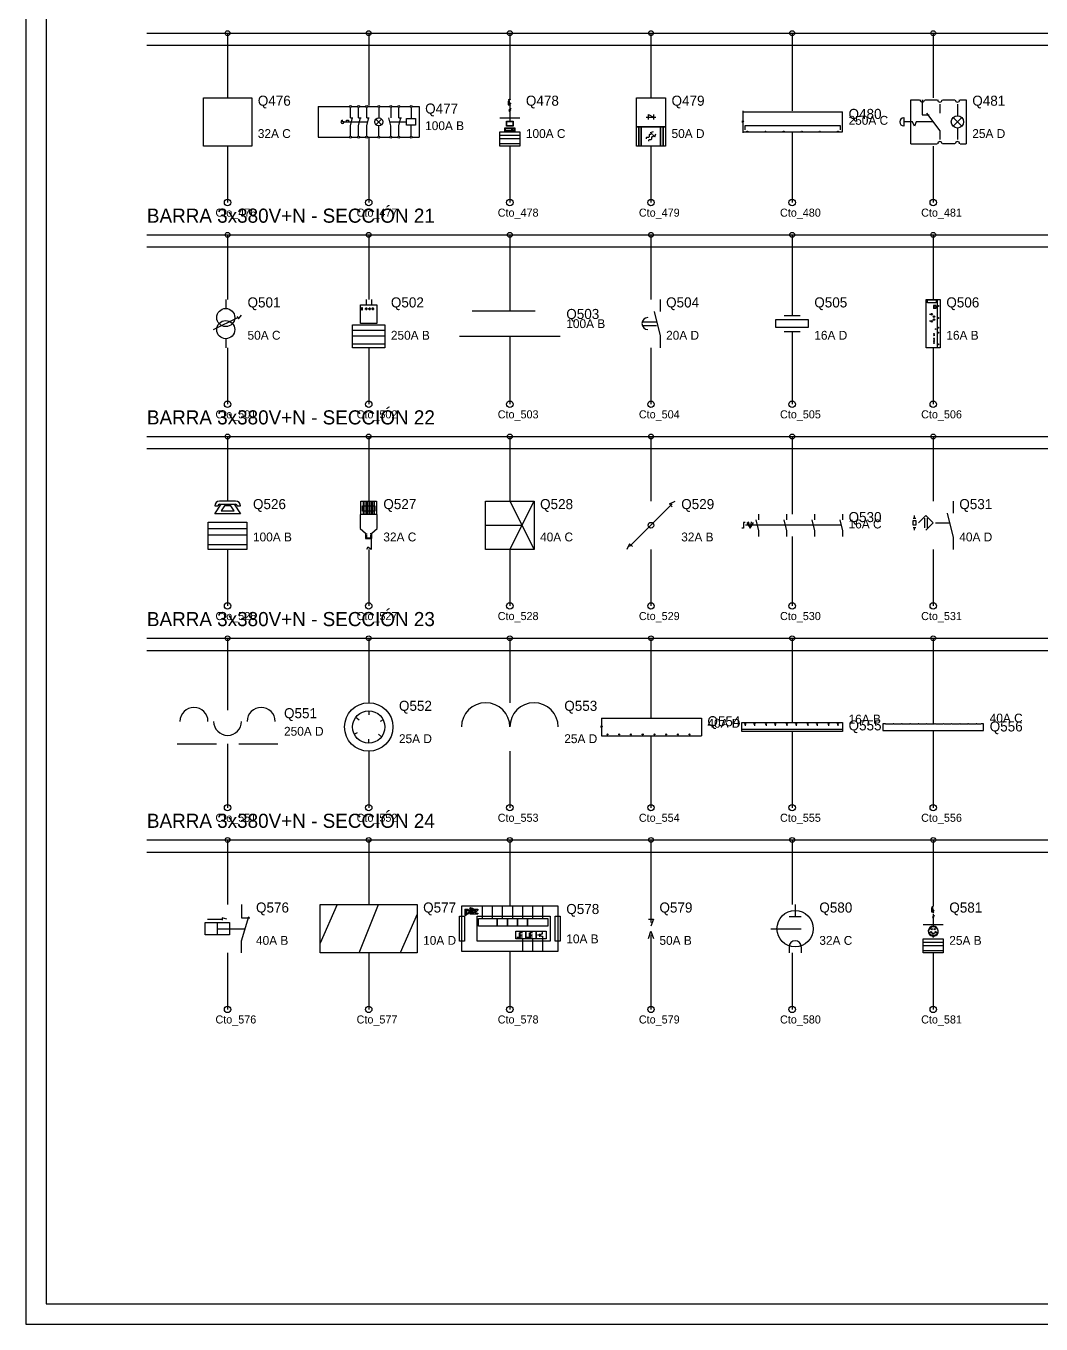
# Model space of a CAD drawing. Header units: metres. Extents: x 2 to 99, y 2 to 133.
# Drawn here: x 2 to 27.17, y 2 to 34.18 of the extents above; entities that cross this region are included whole.
import ezdxf

# ---------------------------------------------------------------- set-up
doc = ezdxf.new("R2010")
doc.units = ezdxf.units.M
for name, color, linetype in [('BARRAS_BUSBAR', 7, 'Continuous'), ('COMPONENTES', 7, 'Continuous'), ('FORMATO_LAMINA', 7, 'Continuous'), ('LINEAS_FUERZA', 7, 'Continuous'), ('TEXTOS_CIRCUITO', 7, 'Continuous')]:
    doc.layers.add(name, color=color, linetype=linetype)

msp = doc.modelspace()

# ---------------------------------------------------------------- linework, layer by layer
at = {"layer": 'BARRAS_BUSBAR'}
for p, q in [((5, 34), (96, 34)), ((5, 33.7), (96, 33.7)), ((5, 29), (96, 29)), ((5, 28.7), (96, 28.7)), ((5, 24), (96, 24)), ((5, 23.7), (96, 23.7)), ((5, 19), (96, 19)), ((5, 18.7), (96, 18.7)), ((5, 14), (96, 14)), ((5, 13.7), (96, 13.7))]:
    msp.add_line(p, q, dxfattribs=at)
at = {"layer": 'COMPONENTES'}
for p, q in [((9.25, 32.18), (9.25, 31.42)), ((9.25, 32.18), (10.02, 32.18)), ((10.08, 32.18), (10.22, 32.18)), ((10.28, 32.18), (10.42, 32.18)), ((10.48, 32.18), (10.72, 32.18)), ((10.78, 32.18), (11.02, 32.18)), ((11.08, 32.18), (11.22, 32.18)), ((11.28, 32.18), (11.52, 32.18)), ((11.58, 32.18), (11.75, 32.18)), ((11.75, 32.18), (11.75, 31.42)), ((13.988, 32.317), (13.959, 32.317)), ((13.959, 32.317), (13.959, 32.222)), ((13.959, 32.255), (14.017, 32.255)), ((13.959, 32.222), (14.017, 32.222)), ((14.008, 32.367), (13.992, 32.35)), ((13.992, 32.367), (14.008, 32.35)), ((14, 32.4), (14, 32.359)), ((14, 32.263), (14.017, 32.263)), ((14, 32.247), (14.017, 32.247)), ((14, 32.243), (14, 32.234)), ((14, 32.21), (14, 32.193)), ((14, 32.193), (14, 31.945)), ((14.017, 32.263), (14.017, 32.247)), ((23.944, 31.255), (23.944, 32.345)), ((23.944, 32.345), (24.162, 32.345)), ((24.293, 32.345), (24.598, 32.345)), ((24.664, 32.236), (24.664, 32.018)), ((24.729, 32.345), (25.035, 32.345)), ((25.1, 32.236), (25.1, 31.953)), ((25.165, 32.345), (25.318, 32.345)), ((25.318, 32.345), (25.318, 31.255)), ((10.05, 31.9), (10.05, 32.15)), ((10.05, 31.9), (10.11, 31.9)), ((10.25, 31.9), (10.25, 32.15)), ((10.25, 31.9), (10.31, 31.9)), ((10.45, 31.9), (10.45, 32.15)), ((10.45, 31.9), (10.51, 31.9)), ((10.82, 31.87), (10.68, 31.73)), ((10.68, 31.87), (10.82, 31.73)), ((10.75, 32.15), (10.75, 31.91)), ((11.05, 32.15), (11.05, 31.9)), ((11.25, 31.9), (11.25, 32.15)), ((11.25, 31.9), (11.31, 31.9)), ((11.55, 32.15), (11.55, 31.89)), ((13.752, 31.903), (14.248, 31.903)), ((14.021, 32.127), (13.979, 32.086)), ((14.021, 32.102), (13.979, 32.061)), ((14, 31.945), (14, 31.821)), ((17.38, 31.92), (17.62, 31.92)), ((17.56, 31.98), (17.56, 31.86)), ((19.778, 32.05), (22.25, 32.05)), ((22.25, 31.556), (22.25, 32.05)), ((23.769, 31.909), (23.769, 31.691)), ((24.991, 31.909), (25.209, 31.691)), ((24.991, 31.691), (25.209, 31.909)), ((9.85, 31.8), (10.47, 31.8)), ((10.75, 31.45), (10.75, 31.69)), ((11.03, 31.8), (11.44, 31.8)), ((11.55, 31.45), (11.55, 31.72)), ((19.778, 31.556), (19.874, 31.556)), ((19.907, 31.556), (20.323, 31.556)), ((20.357, 31.556), (20.772, 31.556)), ((20.806, 31.556), (21.222, 31.556)), ((21.256, 31.556), (21.671, 31.556)), ((21.705, 31.556), (22.121, 31.556)), ((22.154, 31.556), (22.25, 31.556)), ((25.1, 31.647), (25.1, 31.364)), ((9.25, 31.42), (10.02, 31.42)), ((10.08, 31.42), (10.22, 31.42)), ((10.28, 31.42), (10.42, 31.42)), ((10.48, 31.42), (10.72, 31.42)), ((10.78, 31.42), (11.02, 31.42)), ((11.08, 31.42), (11.22, 31.42)), ((11.28, 31.42), (11.52, 31.42)), ((11.58, 31.42), (11.75, 31.42)), ((13.752, 31.469), (14.248, 31.469)), ((13.752, 31.386), (14.248, 31.386)), ((13.752, 31.262), (14.248, 31.262)), ((23.944, 31.255), (24.598, 31.255)), ((25.035, 31.255), (24.729, 31.255)), ((25.165, 31.255), (25.318, 31.255)), ((6.955, 27.4), (6.955, 27.175)), ((10.433, 27.4), (10.433, 27.267)), ((10.567, 27.4), (10.567, 27.267)), ((17.725, 27.4), (17.725, 27.1)), ((21, 27.4), (21, 27)), ((24.597, 27.4), (24.597, 26.2)), ((10.407, 27.167), (10.473, 27.167)), ((10.42, 27.147), (10.46, 27.187)), ((10.42, 27.187), (10.46, 27.147)), ((10.44, 27.2), (10.44, 27.133)), ((10.487, 27.167), (10.553, 27.167)), ((10.5, 27.147), (10.54, 27.187)), ((10.5, 27.187), (10.54, 27.147)), ((10.52, 27.2), (10.52, 27.133)), ((10.567, 27.167), (10.633, 27.167)), ((10.58, 27.187), (10.62, 27.147)), ((10.62, 27.187), (10.58, 27.147)), ((10.6, 27.2), (10.6, 27.133)), ((13.062, 27.113), (14.625, 27.113)), ((24.403, 27.032), (24.461, 27.032)), ((24.562, 27.249), (24.504, 27.249)), ((24.504, 27.249), (24.504, 27.172)), ((24.562, 27.172), (24.504, 27.172)), ((24.512, 27.241), (24.554, 27.241)), ((24.512, 27.241), (24.512, 27.179)), ((24.554, 27.179), (24.512, 27.179)), ((24.554, 27.226), (24.554, 27.241)), ((24.574, 27.226), (24.554, 27.226)), ((24.554, 27.183), (24.554, 27.199)), ((24.574, 27.199), (24.554, 27.199)), ((24.562, 27.249), (24.562, 27.234)), ((24.581, 27.234), (24.562, 27.234)), ((24.562, 27.191), (24.581, 27.191)), ((24.562, 27.172), (24.562, 27.187)), ((24.574, 27.199), (24.574, 27.226)), ((24.581, 27.234), (24.581, 27.191)), ((6.655, 26.65), (7.255, 26.95)), ((17.281, 26.845), (17.635, 26.845)), ((17.281, 26.755), (17.635, 26.755)), ((20.8, 27), (21.2, 27)), ((24.461, 26.858), (24.403, 26.858)), ((6.955, 26.425), (6.955, 26.2)), ((10.1, 26.633), (10.9, 26.633)), ((10.1, 26.5), (10.9, 26.5)), ((12.75, 26.488), (15.25, 26.488)), ((20.8, 26.6), (21.2, 26.6)), ((21, 26.6), (21, 26.2)), ((10.1, 26.3), (10.9, 26.3)), ((6.68, 22.08), (6.84, 22.32)), ((6.68, 22.28), (6.76, 22.28)), ((7.2, 22.4), (6.8, 22.4)), ((6.8, 22.32), (7.2, 22.32)), ((6.84, 22.32), (7.16, 22.32)), ((6.92, 22.28), (6.84, 22.16)), ((7.08, 22.28), (6.92, 22.28)), ((7.16, 22.16), (7.08, 22.28)), ((7.16, 22.32), (7.32, 22.08)), ((7.24, 22.28), (7.32, 22.28)), ((10.365, 22.4), (10.365, 22.284)), ((10.365, 22.284), (10.365, 22.071)), ((10.403, 22.4), (10.403, 22.284)), ((10.403, 22.284), (10.403, 22.071)), ((10.442, 22.4), (10.442, 22.284)), ((10.442, 22.284), (10.442, 22.071)), ((10.481, 22.4), (10.481, 22.284)), ((10.481, 22.284), (10.481, 22.071)), ((10.519, 22.4), (10.519, 22.284)), ((10.519, 22.284), (10.519, 22.071)), ((10.558, 22.4), (10.558, 22.284)), ((10.558, 22.284), (10.558, 22.071)), ((10.597, 22.4), (10.597, 22.284)), ((10.597, 22.284), (10.597, 22.071)), ((10.635, 22.4), (10.635, 22.284)), ((10.635, 22.284), (10.635, 22.071)), ((16.971, 21.271), (18.029, 22.329)), ((24.996, 22.4), (24.996, 22.1)), ((7.32, 22.08), (6.68, 22.08)), ((6.84, 22.16), (7.16, 22.16)), ((19.958, 21.731), (19.917, 21.883)), ((19.986, 21.883), (19.958, 21.731)), ((20.167, 22.078), (20.167, 21.939)), ((20.861, 22.078), (20.861, 21.939)), ((21.556, 22.078), (21.556, 21.939)), ((22.25, 22.078), (22.25, 21.939)), ((24.006, 21.98), (24.066, 21.98)), ((24.036, 21.98), (24.036, 22.04)), ((24.285, 21.98), (24.285, 21.74)), ((24.345, 21.98), (24.345, 21.74)), ((6.52, 21.72), (7.48, 21.72)), ((6.52, 21.56), (7.48, 21.56)), ((10.423, 21.587), (10.461, 21.587)), ((10.577, 21.587), (10.539, 21.587)), ((13.4, 21.8), (14.3, 21.8)), ((22.208, 21.8), (19.847, 21.8)), ((19.875, 21.869), (19.958, 21.731)), ((19.958, 21.731), (20.042, 21.869)), ((24.004, 21.742), (24.064, 21.742)), ((24.036, 21.68), (24.036, 21.74)), ((24.555, 21.86), (24.915, 21.86)), ((6.52, 21.32), (7.48, 21.32)), ((10.423, 21.548), (10.461, 21.548)), ((10.423, 21.51), (10.461, 21.51)), ((10.577, 21.548), (10.539, 21.548)), ((10.577, 21.51), (10.539, 21.51)), ((10.5, 17.2), (10.5, 17.1)), ((10.18, 17.04), (10.26, 16.98)), ((10.86, 16.98), (10.78, 16.94)), ((16.274, 17.018), (18.75, 17.018)), ((18.75, 17.018), (18.75, 16.582)), ((19.75, 16.743), (22.25, 16.743)), ((19.839, 16.869), (19.839, 16.886)), ((19.839, 16.857), (19.839, 16.829)), ((20.066, 16.869), (20.066, 16.886)), ((20.066, 16.857), (20.066, 16.829)), ((20.353, 16.869), (20.353, 16.886)), ((20.353, 16.857), (20.353, 16.829)), ((20.583, 16.869), (20.583, 16.886)), ((20.583, 16.857), (20.583, 16.829)), ((20.871, 16.869), (20.871, 16.886)), ((20.871, 16.857), (20.871, 16.829)), ((21.101, 16.869), (21.101, 16.886)), ((21.101, 16.857), (21.101, 16.829)), ((21.388, 16.869), (21.388, 16.886)), ((21.388, 16.857), (21.388, 16.829)), ((21.618, 16.869), (21.618, 16.886)), ((21.618, 16.857), (21.618, 16.829)), ((21.905, 16.869), (21.905, 16.886)), ((21.905, 16.857), (21.905, 16.829)), ((22.135, 16.869), (22.135, 16.886)), ((22.135, 16.857), (22.135, 16.829)), ((23.318, 16.882), (23.506, 16.882)), ((23.524, 16.882), (23.712, 16.882)), ((23.729, 16.882), (23.918, 16.882)), ((23.935, 16.882), (24.124, 16.882)), ((24.141, 16.882), (24.329, 16.882)), ((24.347, 16.882), (24.535, 16.882)), ((24.553, 16.882), (24.741, 16.882)), ((24.759, 16.882), (24.947, 16.882)), ((24.965, 16.882), (25.153, 16.882)), ((25.171, 16.882), (25.359, 16.882)), ((25.376, 16.882), (25.565, 16.882)), ((25.582, 16.882), (25.682, 16.882)), ((10.14, 16.62), (10.22, 16.66)), ((10.5, 16.4), (10.5, 16.5)), ((10.82, 16.56), (10.74, 16.62)), ((16.274, 16.582), (18.75, 16.582)), ((5.75, 16.383), (6.722, 16.383)), ((7.278, 16.383), (8.25, 16.383)), ((7.345, 12.4), (7.345, 12.07)), ((9.72, 12.4), (9.3, 11.44)), ((10.26, 11.2), (10.74, 12.4)), ((12.886, 12.28), (12.886, 12.136)), ((12.886, 12.28), (12.944, 12.28)), ((12.915, 12.257), (12.915, 12.136)), ((12.915, 12.257), (12.939, 12.257)), ((13.011, 12.28), (13.011, 12.165)), ((13.011, 12.28), (13.04, 12.28)), ((13.04, 12.28), (13.04, 12.165)), ((13.052, 12.308), (13.081, 12.308)), ((13.052, 12.308), (13.052, 12.165)), ((13.081, 12.308), (13.081, 12.165)), ((13.093, 12.28), (13.093, 12.257)), ((13.093, 12.28), (13.209, 12.28)), ((13.167, 12.257), (13.093, 12.188)), ((13.093, 12.257), (13.167, 12.257)), ((13.209, 12.257), (13.135, 12.188)), ((13.209, 12.28), (13.209, 12.257)), ((13.312, 12.363), (13.312, 12.05)), ((13.562, 12.363), (13.562, 12.05)), ((13.812, 12.363), (13.812, 12.05)), ((14.062, 12.363), (14.062, 12.05)), ((14.312, 12.363), (14.312, 12.05)), ((14.562, 12.363), (14.562, 12.05)), ((14.812, 12.363), (14.812, 12.05)), ((17.5, 12.4), (17.5, 11.95)), ((21.075, 12.4), (21.075, 12.1)), ((24.488, 12.317), (24.459, 12.317)), ((24.459, 12.317), (24.459, 12.222)), ((24.459, 12.255), (24.517, 12.255)), ((24.508, 12.367), (24.492, 12.35)), ((24.492, 12.367), (24.508, 12.35)), ((24.5, 12.4), (24.5, 12.359)), ((24.5, 12.263), (24.517, 12.263)), ((24.5, 12.247), (24.517, 12.247)), ((24.5, 12.243), (24.5, 12.234)), ((24.517, 12.263), (24.517, 12.247)), ((6.505, 12.04), (6.865, 12.04)), ((6.745, 11.95), (6.745, 11.65)), ((7.345, 12.07), (7.555, 12.07)), ((11.7, 12.16), (11.28, 11.2)), ((12.886, 12.136), (12.915, 12.136)), ((12.924, 12.188), (12.924, 12.165)), ((12.924, 12.188), (12.939, 12.188)), ((12.924, 12.165), (12.944, 12.165)), ((13.011, 12.165), (13.04, 12.165)), ((13.052, 12.165), (13.081, 12.165)), ((13.093, 12.188), (13.093, 12.165)), ((13.093, 12.165), (13.209, 12.165)), ((13.135, 12.188), (13.209, 12.188)), ((13.209, 12.188), (13.209, 12.165)), ((20.925, 12.1), (21.225, 12.1)), ((24.459, 12.222), (24.517, 12.222)), ((24.521, 12.127), (24.479, 12.086)), ((24.521, 12.102), (24.479, 12.061)), ((24.5, 12.21), (24.5, 12.193)), ((24.5, 12.172), (24.5, 11.924)), ((24.5, 11.924), (24.5, 11.862)), ((6.745, 11.8), (7.435, 11.8)), ((14.25, 11.713), (14.25, 11.575)), ((14.312, 11.7), (14.25, 11.7)), ((14.312, 11.638), (14.25, 11.638)), ((14.312, 11.588), (14.25, 11.588)), ((14.5, 11.713), (14.5, 11.575)), ((14.562, 11.7), (14.5, 11.7)), ((14.562, 11.638), (14.5, 11.638)), ((14.562, 11.588), (14.5, 11.588)), ((14.738, 11.638), (14.688, 11.638)), ((14.738, 11.675), (14.738, 11.6)), ((17.5, 11.65), (17.5, 11.2)), ((20.475, 11.8), (20.85, 11.8)), ((20.85, 11.8), (21.225, 11.8)), ((24.252, 11.903), (24.748, 11.903)), ((14.312, 11.55), (14.312, 11.238)), ((14.562, 11.55), (14.562, 11.238)), ((14.812, 11.55), (14.812, 11.238)), ((20.925, 11.35), (20.925, 11.2)), ((21.225, 11.35), (21.225, 11.2)), ((24.252, 11.469), (24.748, 11.469)), ((24.252, 11.386), (24.748, 11.386)), ((24.252, 11.262), (24.748, 11.262))]:
    msp.add_line(p, q, dxfattribs=at)
for points in [[(6.4, 32.4), (7.6, 32.4), (7.6, 31.2), (6.4, 31.2)], [(17.14, 32.4), (17.86, 32.4), (17.86, 31.68), (17.14, 31.68)], [(11.44, 31.88), (11.66, 31.88), (11.66, 31.72), (11.44, 31.72)], [(13.752, 31.552), (14.248, 31.552), (14.248, 31.2), (13.752, 31.2)], [(13.876, 31.655), (14.124, 31.655), (14.124, 31.572), (13.876, 31.572)], [(13.892, 31.647), (14.074, 31.647), (14.074, 31.643), (13.892, 31.643)], [(13.892, 31.634), (14.041, 31.634), (14.041, 31.581), (13.892, 31.581)], [(13.917, 31.821), (14.083, 31.821), (14.083, 31.697), (13.917, 31.697)], [(13.926, 31.812), (14.074, 31.812), (14.074, 31.705), (13.926, 31.705)], [(14.054, 31.634), (14.074, 31.634), (14.074, 31.601), (14.054, 31.601)], [(14.054, 31.585), (14.058, 31.585), (14.058, 31.581), (14.054, 31.581)], [(14.062, 31.593), (14.066, 31.593), (14.066, 31.589), (14.062, 31.589)], [(14.062, 31.585), (14.066, 31.585), (14.066, 31.581), (14.062, 31.581)], [(14.07, 31.585), (14.074, 31.585), (14.074, 31.581), (14.07, 31.581)], [(14.083, 31.634), (14.112, 31.634), (14.112, 31.581), (14.083, 31.581)], [(17.14, 31.68), (17.2, 31.68), (17.2, 31.2), (17.14, 31.2)], [(17.2, 31.68), (17.26, 31.68), (17.26, 31.2), (17.2, 31.2)], [(17.26, 31.68), (17.74, 31.68), (17.74, 31.2), (17.26, 31.2)], [(17.74, 31.68), (17.8, 31.68), (17.8, 31.2), (17.74, 31.2)], [(17.8, 31.68), (17.86, 31.68), (17.86, 31.2), (17.8, 31.2)], [(24.326, 27.4), (24.674, 27.4), (24.674, 26.2), (24.326, 26.2)], [(24.361, 27.392), (24.57, 27.392), (24.57, 27.315), (24.361, 27.315)], [(10.3, 27.267), (10.7, 27.267), (10.7, 26.8), (10.3, 26.8)], [(10.327, 27.2), (10.34, 27.2), (10.34, 27.133), (10.327, 27.133)], [(24.608, 27.249), (24.632, 27.249), (24.632, 27.226), (24.608, 27.226)], [(10.1, 26.767), (10.9, 26.767), (10.9, 26.2), (10.1, 26.2)], [(20.6, 26.9), (21.4, 26.9), (21.4, 26.7), (20.6, 26.7)], [(24.605, 26.947), (24.628, 26.947), (24.628, 26.924), (24.605, 26.924)], [(24.605, 26.711), (24.628, 26.711), (24.628, 26.688), (24.605, 26.688)], [(24.605, 26.583), (24.628, 26.583), (24.628, 26.56), (24.605, 26.56)], [(24.608, 26.297), (24.632, 26.297), (24.632, 26.274), (24.608, 26.274)], [(10.345, 22.284), (10.655, 22.284), (10.655, 22.148), (10.345, 22.148)], [(13.4, 22.4), (14.6, 22.4), (14.6, 21.2), (13.4, 21.2)], [(24.006, 21.92), (24.066, 21.92), (24.066, 21.8), (24.006, 21.8)], [(6.52, 21.88), (7.48, 21.88), (7.48, 21.2), (6.52, 21.2)], [(19.75, 16.915), (22.25, 16.915), (22.25, 16.685), (19.75, 16.685)], [(19.825, 16.915), (19.853, 16.915), (19.853, 16.886), (19.825, 16.886)], [(20.052, 16.915), (20.08, 16.915), (20.08, 16.886), (20.052, 16.886)], [(20.339, 16.915), (20.368, 16.915), (20.368, 16.886), (20.339, 16.886)], [(20.569, 16.915), (20.598, 16.915), (20.598, 16.886), (20.569, 16.886)], [(20.856, 16.915), (20.885, 16.915), (20.885, 16.886), (20.856, 16.886)], [(21.086, 16.915), (21.115, 16.915), (21.115, 16.886), (21.086, 16.886)], [(21.374, 16.915), (21.402, 16.915), (21.402, 16.886), (21.374, 16.886)], [(21.603, 16.915), (21.632, 16.915), (21.632, 16.886), (21.603, 16.886)], [(21.891, 16.915), (21.92, 16.915), (21.92, 16.886), (21.891, 16.886)], [(22.121, 16.915), (22.149, 16.915), (22.149, 16.886), (22.121, 16.886)], [(9.3, 12.4), (11.7, 12.4), (11.7, 11.2), (9.3, 11.2)], [(12.812, 12.363), (15.188, 12.363), (15.188, 11.238), (12.812, 11.238)], [(6.445, 11.95), (7.045, 11.95), (7.045, 11.65), (6.445, 11.65)], [(12.75, 12.113), (12.875, 12.113), (12.875, 11.488), (12.75, 11.488)], [(13.188, 12.113), (15, 12.113), (15, 11.488), (13.188, 11.488)], [(13.225, 12.05), (13.688, 12.05), (13.688, 11.863), (13.225, 11.863)], [(13.688, 12.05), (13.938, 12.05), (13.938, 11.863), (13.688, 11.863)], [(13.938, 12.05), (14.188, 12.05), (14.188, 11.863), (13.938, 11.863)], [(14.188, 12.05), (14.438, 12.05), (14.438, 11.863), (14.188, 11.863)], [(14.438, 12.05), (14.938, 12.05), (14.938, 11.863), (14.438, 11.863)], [(15.125, 12.113), (15.25, 12.113), (15.25, 11.488), (15.125, 11.488)], [(14.15, 11.738), (14.4, 11.738), (14.4, 11.55), (14.15, 11.55)], [(14.4, 11.738), (14.65, 11.738), (14.65, 11.55), (14.4, 11.55)], [(14.65, 11.738), (14.9, 11.738), (14.9, 11.55), (14.65, 11.55)], [(24.252, 11.552), (24.748, 11.552), (24.748, 11.2), (24.252, 11.2)]]:
    msp.add_lwpolyline(points, close=True, dxfattribs=at)
for points in [[(14, 32.263), (14, 32.276), (13.979, 32.359)], [(24.227, 32.345), (24.227, 31.975), (24.402, 31.975)], [(10.05, 31.45), (10.05, 31.7), (10.1, 31.91)], [(10.25, 31.45), (10.25, 31.7), (10.3, 31.91)], [(10.45, 31.45), (10.45, 31.7), (10.5, 31.91)], [(11.05, 31.45), (11.05, 31.7), (11, 31.9)], [(11.25, 31.45), (11.25, 31.7), (11.3, 31.91)], [(17.44, 31.86), (17.44, 31.98), (17.56, 31.92)], [(19.778, 32.072), (19.778, 31.825), (19.806, 31.808), (19.75, 31.808), (19.778, 31.792), (19.778, 31.528)], [(24.336, 32.018), (24.664, 31.582), (24.664, 31.364)], [(9.89, 31.8), (9.85, 31.8), (9.85, 31.84)], [(9.95, 31.8), (9.95, 31.84), (10, 31.84), (10, 31.8)], [(17.536, 31.488), (17.488, 31.536), (17.56, 31.56)], [(19.834, 31.601), (19.834, 31.713), (22.194, 31.713), (22.194, 31.601)], [(24.489, 31.8), (24.075, 31.8), (24.031, 31.691), (23.987, 31.8), (23.769, 31.8)], [(17.512, 31.512), (17.488, 31.488), (17.464, 31.488), (17.452, 31.476), (17.452, 31.428), (17.44, 31.416), (17.392, 31.416), (17.38, 31.404), (17.38, 31.38)], [(17.572, 31.452), (17.548, 31.428), (17.524, 31.428), (17.512, 31.416), (17.512, 31.368), (17.5, 31.356), (17.452, 31.356), (17.44, 31.344), (17.44, 31.32)], [(17.548, 31.476), (17.596, 31.428), (17.62, 31.5)], [(17.575, 27.1), (17.725, 26.5), (17.725, 26.2)], [(7.24, 26.98), (7.27, 26.92), (7.345, 27.01)], [(10.306, 22.4), (10.694, 22.4), (10.694, 22.071), (10.306, 22.071), (10.306, 22.4), (10.326, 22.4)], [(14, 22.4), (14.6, 21.2), (14, 21.2), (14.6, 22.4)], [(18.029, 22.259), (17.959, 22.329), (18.1, 22.4)], [(10.287, 22.071), (10.287, 21.723), (10.423, 21.606), (10.423, 21.471), (10.577, 21.471), (10.577, 21.606), (10.713, 21.723), (10.713, 22.071), (10.306, 22.071)], [(20.097, 21.939), (20.167, 21.661), (20.167, 21.522)], [(20.792, 21.939), (20.861, 21.661), (20.861, 21.522)], [(21.486, 21.939), (21.556, 21.661), (21.556, 21.522)], [(22.181, 21.939), (22.25, 21.661), (22.25, 21.522)], [(24.135, 21.86), (24.315, 22.04), (24.495, 21.86), (24.315, 21.68)], [(24.846, 22.1), (24.996, 21.5), (24.996, 21.2)], [(19.833, 21.869), (19.792, 21.869), (19.792, 21.731), (19.75, 21.731)], [(10.442, 21.49), (10.558, 21.49), (10.558, 21.2), (10.481, 21.258), (10.442, 21.2)], [(17.041, 21.271), (16.971, 21.341), (16.9, 21.2)], [(16.274, 17.018), (16.274, 16.824), (16.299, 16.81), (16.25, 16.81), (16.274, 16.795), (16.274, 16.582)], [(23.3, 16.882), (23.25, 16.882), (23.25, 16.711), (25.75, 16.711), (25.75, 16.882), (25.7, 16.882)], [(24.5, 12.263), (24.5, 12.276), (24.479, 12.359)], [(6.985, 12.04), (6.865, 12.07), (6.865, 12.01)], [(7.345, 11.2), (7.345, 11.5), (7.525, 12.1)], [(17.44, 12.04), (17.56, 12.04), (17.5, 11.86)], [(14.175, 11.588), (14.238, 11.588), (14.238, 11.7)], [(14.25, 11.638), (14.275, 11.65), (14.275, 11.625)], [(14.425, 11.588), (14.488, 11.588), (14.488, 11.7)], [(14.5, 11.638), (14.525, 11.65), (14.525, 11.625)], [(14.738, 11.638), (14.787, 11.675), (14.812, 11.675), (14.812, 11.713)], [(14.738, 11.638), (14.75, 11.663), (14.762, 11.65)], [(14.738, 11.638), (14.787, 11.613), (14.812, 11.613), (14.812, 11.55)], [(17.44, 11.56), (17.5, 11.74), (17.56, 11.56)]]:
    msp.add_lwpolyline(points, dxfattribs=at)
for centre, radius in [((10.05, 32.18), 0.025), ((10.25, 32.18), 0.025), ((10.45, 32.18), 0.025), ((10.75, 32.18), 0.025), ((11.05, 32.18), 0.025), ((11.25, 32.18), 0.025), ((11.55, 32.18), 0.025), ((10.75, 31.8), 0.1), ((14, 31.903), 0.00828), ((14.021, 32.127), 0.00414), ((25.1, 31.8), 0.153), ((19.89, 31.556), 0.014), ((20.34, 31.556), 0.014), ((20.789, 31.556), 0.014), ((21.239, 31.556), 0.014), ((21.688, 31.556), 0.014), ((22.138, 31.556), 0.014), ((10.05, 31.42), 0.025), ((10.25, 31.42), 0.025), ((10.45, 31.42), 0.025), ((10.75, 31.42), 0.025), ((11.05, 31.42), 0.025), ((11.25, 31.42), 0.025), ((11.55, 31.42), 0.025), ((6.955, 26.95), 0.225), ((24.461, 27.032), 0.0194), ((6.955, 26.65), 0.225), ((24.461, 26.858), 0.0194), ((24.519, 26.974), 0.0194), ((24.519, 26.897), 0.0194), ((24.519, 26.548), 0.00968), ((24.519, 26.51), 0.00968), ((24.519, 26.432), 0.00968), ((24.519, 26.394), 0.00968), ((24.558, 26.665), 0.00774), ((24.519, 26.355), 0.00968), ((24.519, 26.316), 0.00968), ((17.5, 21.8), 0.0706), ((10.5, 16.8), 0.6), ((10.5, 16.8), 0.4), ((23.309, 16.882), 0.00662), ((23.515, 16.882), 0.00662), ((23.721, 16.882), 0.00662), ((23.926, 16.882), 0.00662), ((24.132, 16.882), 0.00662), ((24.338, 16.882), 0.00662), ((24.544, 16.882), 0.00662), ((24.75, 16.882), 0.00662), ((24.956, 16.882), 0.00662), ((25.162, 16.882), 0.00662), ((25.368, 16.882), 0.00662), ((25.574, 16.882), 0.00662), ((25.691, 16.882), 0.00662), ((16.42, 16.616), 0.0121), ((16.711, 16.616), 0.0121), ((17.002, 16.616), 0.0121), ((17.294, 16.616), 0.0121), ((17.585, 16.616), 0.0121), ((17.876, 16.616), 0.0121), ((18.167, 16.616), 0.0121), ((18.459, 16.616), 0.0121), ((13.026, 12.305), 0.0174), ((21.075, 11.8), 0.45), ((24.5, 11.903), 0.00828), ((24.521, 12.127), 0.00414), ((24.5, 11.738), 0.114), ((24.442, 11.713), 0.0166), ((24.463, 11.788), 0.0166), ((24.5, 11.676), 0.0207), ((24.537, 11.788), 0.0166), ((24.558, 11.713), 0.0166)]:
    msp.add_circle(centre, radius, dxfattribs=at)
for centre, radius, start, end in [((14, 32.222), 0.0134, 270, 450), ((24.227, 32.345), 0.0545, 180, 360), ((24.664, 32.345), 0.0545, 180, 360), ((25.1, 32.345), 0.0545, 180, 360), ((23.769, 31.8), 0.0982, 90, 270), ((9.85, 31.8), 0.04, 90, 360), ((24.664, 31.255), 0.0545, 0, 180), ((25.1, 31.255), 0.0545, 0, 180), ((17.425, 26.8), 0.15, 90, 270), ((6.8, 22.28), 0.12, 90, 180), ((6.8, 22.28), 0.04, 90, 180), ((7.2, 22.28), 0.12, 0, 90), ((7.2, 22.28), 0.04, 0, 90), ((13.4, 16.8), 0.6, 0, 180), ((14.6, 16.8), 0.6, 0, 180), ((6.167, 16.939), 0.347, 0, 180), ((7.833, 16.939), 0.347, 0, 180), ((7, 16.939), 0.347, 180, 360), ((19.839, 16.855), 0.0129, 0, 180), ((20.066, 16.855), 0.0129, 0, 180), ((20.353, 16.855), 0.0129, 0, 180), ((20.583, 16.855), 0.0129, 0, 180), ((20.871, 16.855), 0.0129, 0, 180), ((21.101, 16.855), 0.0129, 0, 180), ((21.388, 16.855), 0.0129, 0, 180), ((21.618, 16.855), 0.0129, 0, 180), ((21.905, 16.855), 0.0129, 0, 180), ((22.135, 16.855), 0.0129, 0, 180), ((12.938, 12.222), 0.0346, 270, 450), ((12.944, 12.222), 0.0578, 270, 450), ((24.5, 12.222), 0.0134, 270, 450), ((24.5, 11.738), 0.124, 278, 622), ((24.5, 11.614), 0.0166, 180, 360), ((21.075, 11.35), 0.15, 0, 180)]:
    msp.add_arc(centre, radius, start, end, dxfattribs=at)
at = {"layer": 'FORMATO_LAMINA'}
for points in [[(2, 2), (99, 2), (99, 133), (2, 133)], [(2.5, 2.5), (98.5, 2.5), (98.5, 132.5), (2.5, 132.5)]]:
    msp.add_lwpolyline(points, close=True, dxfattribs=at)
at = {"layer": 'LINEAS_FUERZA'}
for p, q in [((7, 34), (7, 32.4)), ((10.5, 34), (10.5, 32.205)), ((14, 34), (14, 32.4)), ((17.5, 34), (17.5, 32.4)), ((21, 34), (21, 32.072)), ((24.5, 34), (24.5, 32.4)), ((10.5, 31.395), (10.5, 29.8)), ((21, 31.528), (21, 29.8)), ((7, 31.2), (7, 29.8)), ((14, 31.2), (14, 29.8)), ((17.5, 31.2), (17.5, 29.8)), ((24.5, 31.2), (24.5, 29.8)), ((7, 29), (7, 27.4)), ((10.5, 29), (10.5, 27.4)), ((14, 29), (14, 27.113)), ((17.5, 29), (17.5, 27.4)), ((21, 29), (21, 27.4)), ((24.5, 29), (24.5, 27.4)), ((14, 26.488), (14, 24.8)), ((7, 26.2), (7, 24.8)), ((10.5, 26.2), (10.5, 24.8)), ((17.5, 26.2), (17.5, 24.8)), ((21, 26.2), (21, 24.8)), ((24.5, 26.2), (24.5, 24.8)), ((7, 24), (7, 22.4)), ((10.5, 24), (10.5, 22.4)), ((14, 24), (14, 22.4)), ((17.5, 24), (17.5, 22.4)), ((21, 24), (21, 22.078)), ((24.5, 24), (24.5, 22.4)), ((21, 21.522), (21, 19.8)), ((7, 21.2), (7, 19.8)), ((10.5, 21.2), (10.5, 19.8)), ((14, 21.2), (14, 19.8)), ((17.5, 21.2), (17.5, 19.8)), ((24.5, 21.2), (24.5, 19.8)), ((7, 19), (7, 17.217)), ((10.5, 19), (10.5, 17.4)), ((14, 19), (14, 17.4)), ((17.5, 19), (17.5, 17.018)), ((21, 19), (21, 16.915)), ((24.5, 19), (24.5, 16.889)), ((17.5, 16.582), (17.5, 14.8)), ((21, 16.685), (21, 14.8)), ((24.5, 16.711), (24.5, 14.8)), ((7, 16.383), (7, 14.8)), ((10.5, 16.2), (10.5, 14.8)), ((14, 16.2), (14, 14.8)), ((7, 14), (7, 12.4)), ((10.5, 14), (10.5, 12.4)), ((14, 14), (14, 12.363)), ((17.5, 14), (17.5, 12.4)), ((21, 14), (21, 12.4)), ((24.5, 14), (24.5, 12.4)), ((7, 11.2), (7, 9.8)), ((10.5, 11.2), (10.5, 9.8)), ((14, 11.238), (14, 9.8)), ((17.5, 11.2), (17.5, 9.8)), ((21, 11.2), (21, 9.8)), ((24.5, 11.2), (24.5, 9.8))]:
    msp.add_line(p, q, dxfattribs=at)
for centre, radius in [((7, 34), 0.06), ((10.5, 34), 0.06), ((14, 34), 0.06), ((17.5, 34), 0.06), ((21, 34), 0.06), ((24.5, 34), 0.06), ((7, 29.8), 0.08), ((10.5, 29.8), 0.08), ((14, 29.8), 0.08), ((17.5, 29.8), 0.08), ((21, 29.8), 0.08), ((24.5, 29.8), 0.08), ((7, 29), 0.06), ((10.5, 29), 0.06), ((14, 29), 0.06), ((17.5, 29), 0.06), ((21, 29), 0.06), ((24.5, 29), 0.06), ((7, 24.8), 0.08), ((10.5, 24.8), 0.08), ((14, 24.8), 0.08), ((17.5, 24.8), 0.08), ((21, 24.8), 0.08), ((24.5, 24.8), 0.08), ((7, 24), 0.06), ((10.5, 24), 0.06), ((14, 24), 0.06), ((17.5, 24), 0.06), ((21, 24), 0.06), ((24.5, 24), 0.06), ((7, 19.8), 0.08), ((10.5, 19.8), 0.08), ((14, 19.8), 0.08), ((17.5, 19.8), 0.08), ((21, 19.8), 0.08), ((24.5, 19.8), 0.08), ((7, 19), 0.06), ((10.5, 19), 0.06), ((14, 19), 0.06), ((17.5, 19), 0.06), ((21, 19), 0.06), ((24.5, 19), 0.06), ((7, 14.8), 0.08), ((10.5, 14.8), 0.08), ((14, 14.8), 0.08), ((17.5, 14.8), 0.08), ((21, 14.8), 0.08), ((24.5, 14.8), 0.08), ((7, 14), 0.06), ((10.5, 14), 0.06), ((14, 14), 0.06), ((17.5, 14), 0.06), ((21, 14), 0.06), ((24.5, 14), 0.06), ((7, 9.8), 0.08), ((10.5, 9.8), 0.08), ((14, 9.8), 0.08), ((17.5, 9.8), 0.08), ((21, 9.8), 0.08), ((24.5, 9.8), 0.08)]:
    msp.add_circle(centre, radius, dxfattribs=at)

# ---------------------------------------------------------------- texts
at = {"layer": 'TEXTOS_CIRCUITO'}
for s, height, p in [('Q476', 0.25, (7.75, 32.2)), ('Q477', 0.25, (11.9, 32.005)), ('Q478', 0.25, (14.398, 32.2)), ('Q479', 0.25, (18.01, 32.2)), ('Q481', 0.25, (25.468, 32.2)), ('250A C', 0.22, (22.4, 31.728)), ('Q480', 0.25, (22.4, 31.872)), ('32A C', 0.22, (7.75, 31.4)), ('100A B', 0.22, (11.9, 31.595)), ('100A C', 0.22, (14.398, 31.4)), ('50A D', 0.22, (18.01, 31.4)), ('25A D', 0.22, (25.468, 31.4)), ('BARRA 3x380V+N - SECCIÓN 21', 0.35, (5, 29.3)), ('Cto_476', 0.2, (6.7, 29.45)), ('Cto_477', 0.2, (10.2, 29.45)), ('Cto_478', 0.2, (13.7, 29.45)), ('Cto_479', 0.2, (17.2, 29.45)), ('Cto_480', 0.2, (20.7, 29.45)), ('Cto_481', 0.2, (24.2, 29.45)), ('Q501', 0.25, (7.495, 27.2)), ('Q502', 0.25, (11.05, 27.2)), ('Q504', 0.25, (17.875, 27.2)), ('Q505', 0.25, (21.55, 27.2)), ('Q506', 0.25, (24.824, 27.2)), ('Q503', 0.25, (15.4, 26.913)), ('100A B', 0.22, (15.4, 26.688)), ('50A C', 0.22, (7.495, 26.4)), ('250A B', 0.22, (11.05, 26.4)), ('20A D', 0.22, (17.875, 26.4)), ('16A D', 0.22, (21.55, 26.4)), ('16A B', 0.22, (24.824, 26.4)), ('BARRA 3x380V+N - SECCIÓN 22', 0.35, (5, 24.3)), ('Cto_501', 0.2, (6.7, 24.45)), ('Cto_502', 0.2, (10.2, 24.45)), ('Cto_503', 0.2, (13.7, 24.45)), ('Cto_504', 0.2, (17.2, 24.45)), ('Cto_505', 0.2, (20.7, 24.45)), ('Cto_506', 0.2, (24.2, 24.45)), ('Q526', 0.25, (7.63, 22.2)), ('Q527', 0.25, (10.863, 22.2)), ('Q528', 0.25, (14.75, 22.2)), ('Q529', 0.25, (18.25, 22.2)), ('Q531', 0.25, (25.146, 22.2)), ('Q530', 0.25, (22.4, 21.878)), ('16A C', 0.22, (22.4, 21.722)), ('100A B', 0.22, (7.63, 21.4)), ('32A C', 0.22, (10.863, 21.4)), ('40A C', 0.22, (14.75, 21.4)), ('32A B', 0.22, (18.25, 21.4)), ('40A D', 0.22, (25.146, 21.4)), ('BARRA 3x380V+N - SECCIÓN 23', 0.35, (5, 19.3)), ('Cto_526', 0.2, (6.7, 19.45)), ('Cto_527', 0.2, (10.2, 19.45)), ('Cto_528', 0.2, (13.7, 19.45)), ('Cto_529', 0.2, (17.2, 19.45)), ('Cto_530', 0.2, (20.7, 19.45)), ('Cto_531', 0.2, (24.2, 19.45)), ('Q552', 0.25, (11.25, 17.2)), ('Q553', 0.25, (15.35, 17.2)), ('Q551', 0.25, (8.4, 17.017)), ('Q554', 0.25, (18.9, 16.818)), ('16A B', 0.22, (22.4, 16.885)), ('40A C', 0.22, (25.9, 16.911)), ('250A D', 0.22, (8.4, 16.583)), ('40A D', 0.22, (18.9, 16.782)), ('Q555', 0.25, (22.4, 16.715)), ('Q556', 0.25, (25.9, 16.689)), ('25A D', 0.22, (11.25, 16.4)), ('25A D', 0.22, (15.35, 16.4)), ('BARRA 3x380V+N - SECCIÓN 24', 0.35, (5, 14.3)), ('Cto_551', 0.2, (6.7, 14.45)), ('Cto_552', 0.2, (10.2, 14.45)), ('Cto_553', 0.2, (13.7, 14.45)), ('Cto_554', 0.2, (17.2, 14.45)), ('Cto_555', 0.2, (20.7, 14.45)), ('Cto_556', 0.2, (24.2, 14.45)), ('Q576', 0.25, (7.705, 12.2)), ('Q577', 0.25, (11.85, 12.2)), ('Q578', 0.25, (15.4, 12.163)), ('Q579', 0.25, (17.71, 12.2)), ('Q580', 0.25, (21.675, 12.2)), ('Q581', 0.25, (24.898, 12.2)), ('40A B', 0.22, (7.705, 11.4)), ('10A D', 0.22, (11.85, 11.4)), ('10A B', 0.22, (15.4, 11.438)), ('50A B', 0.22, (17.71, 11.4)), ('32A C', 0.22, (21.675, 11.4)), ('25A B', 0.22, (24.898, 11.4)), ('Cto_576', 0.2, (6.7, 9.45)), ('Cto_577', 0.2, (10.2, 9.45)), ('Cto_578', 0.2, (13.7, 9.45)), ('Cto_579', 0.2, (17.2, 9.45)), ('Cto_580', 0.2, (20.7, 9.45)), ('Cto_581', 0.2, (24.2, 9.45))]:
    msp.add_text(s, height=height, dxfattribs=at).set_placement(p)

doc.saveas('drawing.dxf')
